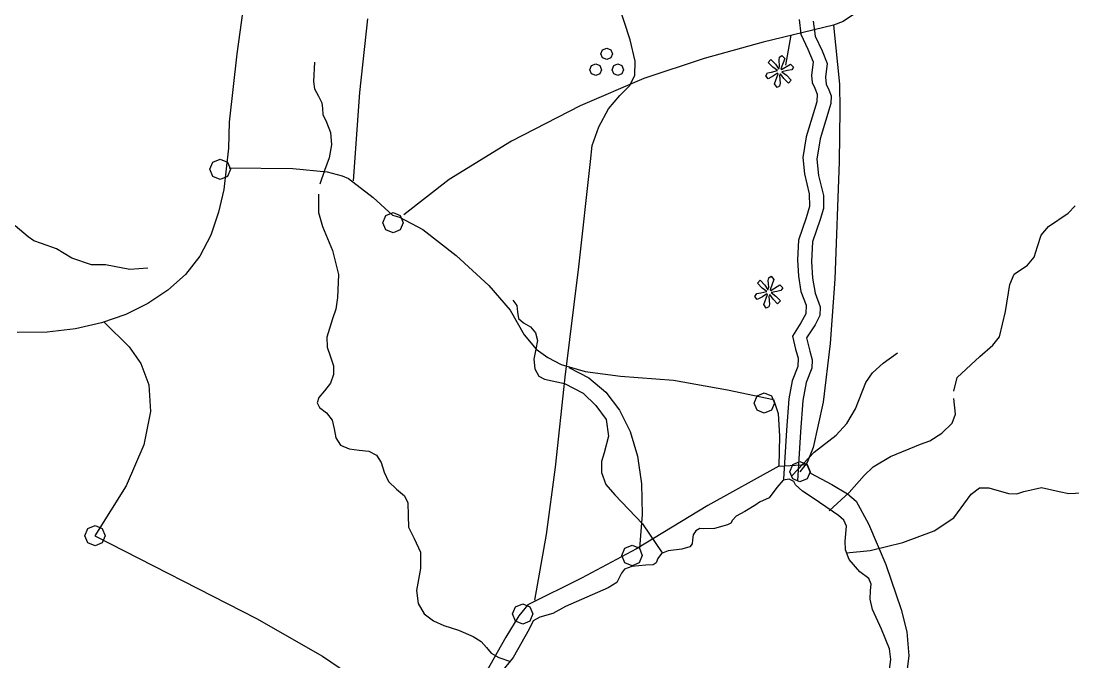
# Model space of a CAD drawing. Extents: x 59 to 518, y 17 to 555.
# Drawn here: x 312.3 to 373.7, y 376.2 to 413.7 of the extents above; entities that cross this region are included whole.
import ezdxf

# ---------------------------------------------------------------- set-up
doc = ezdxf.new("R2010")
doc.units = 0

msp = doc.modelspace()

# ---------------------------------------------------------------- linework, layer by layer
at = {"layer": '1'}
for p, q in [((325.30197, 414.914099), (324.861175, 411.809616)), ((347.862876, 412.62873), (347.14277, 414.826975)), ((332.509615, 413.857272), (332.043003, 409.550395)), ((357.74, 413.826), (357.841512, 412.953405)), ((360.920361, 414.114253), (360.309052, 413.708273)), ((359.749138, 413.486044), (355.628653, 412.498314)), ((358.561278, 413.721505), (358.664377, 412.848953)), ((360.309052, 413.708273), (359.749138, 413.486044)), ((359.75, 413.486), (360.102998, 410.028479)), ((348.154822, 411.380217), (347.862876, 412.62873)), ((357.258127, 412.899303), (356.933219, 411.154823)), ((357.841512, 412.953405), (358.251527, 412.08081)), ((358.664377, 412.848953), (359.07598, 411.976665)), ((346.153371, 411.81), (346.251531, 412.046581)), ((346.251531, 412.046581), (346.488862, 412.144785)), ((346.488862, 412.144785), (346.725858, 412.046848)), ((346.725858, 412.046848), (346.824, 411.81)), ((355.628653, 412.498314), (352.183953, 411.530397)), ((358.251527, 412.08081), (358.547066, 411.349415)), ((359.07598, 411.976665), (359.371078, 411.245226)), ((324.861175, 411.809616), (324.42038, 407.817989)), ((346.251531, 411.572801), (346.153371, 411.81)), ((346.488862, 411.474509), (346.251531, 411.572801)), ((346.725752, 411.572801), (346.488862, 411.474509)), ((346.824, 411.81), (346.725752, 411.572801)), ((348.130988, 410.545314), (348.154822, 411.380217)), ((352.183953, 411.530397), (348.658838, 410.361494)), ((355.921746, 411.313039), (356.08614, 411.480608)), ((356.08614, 411.480608), (356.351561, 411.199798)), ((356.562037, 411.455913), (356.591934, 411.622733)), ((356.596609, 411.076678), (356.562037, 411.455913)), ((356.591934, 411.622733), (356.728195, 411.712029)), ((356.894, 411.53), (356.665753, 410.928515)), ((356.728195, 411.712029), (356.894, 411.53)), ((358.547066, 411.349415), (358.45896, 410.54129)), ((329.401, 411.321), (329.342175, 410.192512)), ((345.510018, 410.884), (345.608355, 411.121198)), ((345.608355, 410.64711), (345.510018, 410.884)), ((345.608355, 411.121198), (345.845862, 411.219491)), ((345.845862, 411.219491), (346.082483, 411.120936)), ((346.082483, 411.120936), (346.181, 410.884)), ((346.181, 410.884), (346.082619, 410.64711)), ((346.799077, 410.884), (346.897325, 411.121198)), ((346.897325, 410.64711), (346.799077, 410.884)), ((346.897325, 411.121198), (347.134215, 411.219491)), ((347.134215, 411.219491), (347.370902, 411.120936)), ((347.370902, 411.120936), (347.469, 410.884)), ((347.469, 410.884), (347.370928, 410.64711)), ((355.887582, 410.699218), (356.124417, 410.737219)), ((356.195325, 411.023674), (355.921746, 411.313039)), ((356.124417, 410.737219), (356.468903, 410.830087)), ((356.468903, 410.830087), (356.195325, 411.023674)), ((356.351561, 411.199798), (356.54475, 410.918987)), ((356.54475, 410.918987), (356.596609, 411.076678)), ((356.665753, 410.928515), (356.703853, 410.884418)), ((356.703853, 410.884418), (357.236193, 411.21497)), ((357.065096, 410.83084), (356.721139, 410.75636)), ((356.721139, 410.75636), (356.995952, 410.553028)), ((357.301567, 410.871999), (357.065096, 410.83084)), ((357.236193, 411.21497), (357.409054, 411.027293)), ((357.409054, 411.027293), (357.301567, 410.871999)), ((359.371078, 411.245226), (359.279885, 410.436795)), ((329.342175, 410.192512), (329.400703, 409.754689)), ((348.658838, 410.361494), (344.941289, 408.772114)), ((345.845862, 410.548862), (345.608355, 410.64711)), ((346.082619, 410.64711), (345.845862, 410.548862)), ((347.134215, 410.548862), (346.897325, 410.64711)), ((347.370928, 410.64711), (347.134215, 410.548862)), ((347.819816, 409.940201), (348.130988, 410.545314)), ((355.77993, 410.529521), (355.887582, 410.699218)), ((355.917513, 410.352427), (355.77993, 410.529521)), ((356.232146, 410.514881), (355.917513, 410.352427)), ((356.472431, 410.677335), (356.232146, 410.514881)), ((356.299571, 410.052215), (356.517234, 410.643116)), ((356.517234, 410.643116), (356.472431, 410.677335)), ((356.651995, 410.643118), (356.596609, 410.534815)), ((356.596609, 410.534815), (356.628006, 410.086435)), ((356.847257, 410.369539), (356.651995, 410.643118)), ((357.104961, 410.095961), (356.847257, 410.369539)), ((356.995952, 410.553028), (357.270766, 410.268469)), ((357.270766, 410.268469), (357.104961, 410.095961)), ((358.45896, 410.54129), (358.491945, 410.141935)), ((358.491945, 410.141935), (358.650342, 409.809983)), ((359.279885, 410.436795), (359.314854, 410.037446)), ((329.400703, 409.754689), (329.635244, 409.32781)), ((332.043003, 409.550395), (331.6613, 404.3744)), ((347.24975, 409.38106), (347.819816, 409.940201)), ((356.444562, 409.850074), (356.299571, 410.052215)), ((356.586952, 409.916396), (356.444562, 409.850074)), ((356.628006, 410.086435), (356.586952, 409.916396)), ((358.650342, 409.809983), (358.789953, 409.458717)), ((359.314854, 410.037446), (359.473912, 409.705532)), ((359.473912, 409.705532), (359.612862, 409.35437)), ((360.102998, 410.028479), (360.105952, 408.55665)), ((329.635244, 409.32781), (329.840516, 408.941403)), ((329.840516, 408.941403), (329.869841, 408.609864)), ((346.585422, 408.588364), (347.24975, 409.38106)), ((358.766582, 409.00142), (358.151339, 406.94861)), ((358.789953, 409.458717), (358.766582, 409.00142)), ((359.587507, 408.897275), (358.972264, 406.844465)), ((359.612862, 409.35437), (359.587507, 408.897275)), ((329.869841, 408.609864), (329.899165, 408.256298)), ((329.899165, 408.256298), (330.104437, 407.80381)), ((344.941289, 408.772114), (340.930678, 406.700199)), ((346.024513, 407.542957), (346.585422, 408.588364)), ((360.105952, 408.55665), (360.074527, 405.497589)), ((324.42038, 407.817989), (324.383372, 406.287714)), ((330.104437, 407.80381), (330.350058, 407.199366)), ((330.350058, 407.199366), (330.397771, 406.485086)), ((345.647422, 406.45158), (346.024513, 407.542957)), ((330.397771, 406.485086), (330.269536, 405.726819)), ((340.930678, 406.700199), (337.276122, 404.467416)), ((345.53455, 405.52097), (345.647422, 406.45158)), ((358.151339, 406.94861), (357.943906, 405.755384)), ((358.972264, 406.844465), (358.767521, 405.651371)), ((324.383372, 406.287714), (324.108437, 403.880513)), ((323.299555, 405.055), (323.4744, 405.477142)), ((323.4744, 405.477142), (323.896101, 405.651899)), ((323.896101, 405.651899), (324.318263, 405.477237)), ((324.318263, 405.477237), (324.493, 405.055)), ((330.269536, 405.726819), (329.987315, 404.99041)), ((344.868291, 399.347597), (345.53455, 405.52097)), ((357.943906, 405.755384), (358.047623, 404.79314)), ((358.767521, 405.651371), (358.8689, 404.688995)), ((360.074527, 405.497589), (359.828625, 398.633562)), ((323.4744, 404.633343), (323.299555, 405.055)), ((323.896101, 404.458807), (323.4744, 404.633343)), ((324.318111, 404.633343), (323.896101, 404.458807)), ((324.493, 405.055), (324.318111, 404.633343)), ((324.42095, 405.13933), (328.138485, 405.100635)), ((328.138485, 405.100635), (330.143211, 404.908085)), ((329.987315, 404.99041), (329.722027, 404.180081)), ((330.143211, 404.908085), (331.03173, 404.67717)), ((331.03173, 404.67717), (331.40064, 404.523381)), ((358.047623, 404.79314), (358.328874, 403.625582)), ((358.8689, 404.688995), (359.152489, 403.521437)), ((331.40064, 404.523381), (332.83737, 403.407149)), ((337.276122, 404.467416), (334.626738, 402.395434)), ((324.108437, 403.880513), (323.804916, 402.540188)), ((329.637, 403.597), (329.65142, 402.534171)), ((332.83737, 403.407149), (333.96639, 402.367911)), ((358.328874, 403.625582), (358.335853, 402.873412)), ((359.152489, 403.521437), (359.158767, 402.769267)), ((358.335853, 402.873412), (358.151339, 402.22704)), ((359.158767, 402.769267), (358.972264, 402.122895)), ((373.457684, 402.496565), (373.859916, 402.911972)), ((323.804916, 402.540188), (323.349715, 401.211178)), ((329.65142, 402.534171), (329.867716, 401.70788)), ((333.406203, 401.934), (333.581048, 402.356142)), ((333.581048, 402.356142), (334.002749, 402.530899)), ((333.96639, 402.367911), (334.377022, 402.2649)), ((334.002749, 402.530899), (334.425219, 402.356237)), ((334.377022, 402.2649), (335.733918, 401.530572)), ((334.425219, 402.356237), (334.6, 401.934)), ((358.151339, 402.22704), (357.700666, 400.918326)), ((358.972264, 402.122895), (358.523664, 400.814181)), ((372.31548, 401.714105), (373.457684, 402.496565)), ((312.67932, 401.11514), (311.922391, 401.756753)), ((329.867716, 401.70788), (330.468628, 400.301181)), ((333.581048, 401.512167), (333.406203, 401.934)), ((334.002749, 401.337454), (333.581048, 401.512167)), ((334.425199, 401.512167), (334.002749, 401.337454)), ((334.6, 401.934), (334.425199, 401.512167)), ((335.733918, 401.530572), (337.687348, 400.007126)), ((371.87875, 401.202374), (372.31548, 401.714105)), ((313.008133, 400.872931), (312.67932, 401.11514)), ((313.461996, 400.717339), (313.008133, 400.872931)), ((323.349715, 401.211178), (322.7121, 399.970332)), ((357.700666, 400.918326), (357.636285, 399.7636)), ((371.662713, 400.546279), (371.87875, 401.202374)), ((314.32114, 400.396533), (313.461996, 400.717339)), ((315.232402, 399.857887), (314.32114, 400.396533)), ((330.468628, 400.301181), (330.80575, 398.89448)), ((358.523664, 400.814181), (358.46109, 399.659455)), ((371.465528, 399.909564), (371.662713, 400.546279)), ((316.37465, 399.472963), (315.232402, 399.857887)), ((322.7121, 399.970332), (321.86134, 398.894499)), ((337.687348, 400.007126), (339.602215, 398.2527)), ((357.636285, 399.7636), (357.700667, 398.801357)), ((358.46109, 399.659455), (358.524105, 398.697212)), ((371.08535, 399.455975), (371.465528, 399.909564)), ((317.195471, 399.460131), (316.37465, 399.472963)), ((317.70885, 399.370305), (317.195471, 399.460131)), ((318.606798, 399.20353), (317.70885, 399.370305)), ((319.659, 399.268), (318.606798, 399.20353)), ((344.06418, 392.89857), (344.868291, 399.347597)), ((370.302451, 398.929852), (371.08535, 399.455975)), ((321.86134, 398.894499), (320.828518, 397.988638)), ((330.80575, 398.89448), (330.761785, 397.56085)), ((355.293863, 398.40004), (355.457904, 398.567962)), ((355.457904, 398.567962), (355.723192, 398.287152)), ((355.932742, 398.542915), (355.963743, 398.710043)), ((355.967667, 398.16368), (355.932742, 398.542915)), ((355.963743, 398.710043), (356.101369, 398.799384)), ((356.264, 398.617), (356.038928, 398.015868)), ((356.101369, 398.799384), (356.264, 398.617)), ((357.700667, 398.801357), (357.84019, 397.91611)), ((358.524105, 398.697212), (358.664642, 397.811965)), ((359.828625, 398.633562), (359.55417, 394.858979)), ((370.05877, 398.326735), (370.302451, 398.929852)), ((320.828518, 397.988638), (319.667163, 397.211257)), ((339.602215, 398.2527), (340.843422, 396.82543)), ((355.259479, 397.786671), (355.495828, 397.824573)), ((355.566736, 398.110851), (355.293863, 398.40004)), ((355.495828, 397.824573), (355.839609, 397.917441)), ((355.839609, 397.917441), (355.566736, 398.110851)), ((355.723192, 398.287152), (355.915456, 398.006341)), ((355.915456, 398.006341), (355.967667, 398.16368)), ((356.038928, 398.015868), (356.074911, 397.971771)), ((356.074911, 397.971771), (356.606193, 398.30197)), ((356.435449, 397.917928), (356.091844, 397.843712)), ((356.091844, 397.843712), (356.366305, 397.640071)), ((356.671678, 397.959153), (356.435449, 397.917928)), ((356.606193, 398.30197), (356.779054, 398.114645)), ((356.779054, 398.114645), (356.671678, 397.959153)), ((357.84019, 397.91611), (358.150016, 397.107722)), ((358.664642, 397.811965), (358.971955, 397.003709)), ((369.788719, 396.748543), (370.05877, 398.326735)), ((319.667163, 397.211257), (318.379808, 396.569921)), ((330.761785, 397.56085), (330.657369, 396.866701)), ((341.01, 397.404), (341.236014, 397.094372)), ((355.152047, 397.616875), (355.259479, 397.786671)), ((355.289277, 397.439428), (355.152047, 397.616875)), ((355.603425, 397.601882), (355.289277, 397.439428)), ((355.844548, 397.764336), (355.603425, 397.601882)), ((355.670982, 397.139216), (355.88794, 397.730117)), ((355.88794, 397.730117), (355.844548, 397.764336)), ((356.025522, 397.730118), (355.967667, 397.622168)), ((355.967667, 397.622168), (355.999417, 397.173788)), ((356.218492, 397.456539), (356.025522, 397.730118)), ((356.478135, 397.182961), (356.218492, 397.456539)), ((356.366305, 397.640071), (356.640765, 397.355469)), ((356.640765, 397.355469), (356.478135, 397.182961)), ((318.379808, 396.569921), (316.968988, 396.072195)), ((330.657369, 396.866701), (330.454031, 396.31533)), ((340.843422, 396.82543), (341.669495, 395.375589)), ((341.236014, 397.094372), (341.279301, 396.698093)), ((341.279301, 396.698093), (341.341836, 396.321128)), ((355.816679, 396.937075), (355.670982, 397.139216)), ((355.958186, 397.003573), (355.816679, 396.937075)), ((355.999417, 397.173788), (355.958186, 397.003573)), ((358.130404, 396.602557), (357.84019, 396.06862)), ((358.150016, 397.107722), (358.130404, 396.602557)), ((358.971955, 397.003709), (358.952921, 396.498461)), ((369.443527, 395.247345), (369.788719, 396.748543)), ((316.968988, 396.072195), (315.437236, 395.725646)), ((317.12394, 396.120617), (318.571592, 394.676304)), ((330.454031, 396.31533), (330.131681, 395.245226)), ((341.341836, 396.321128), (341.625596, 396.06944)), ((341.625596, 396.06944), (342.041244, 395.843277)), ((357.84019, 396.06862), (357.340305, 395.298817)), ((358.664642, 395.964475), (358.165066, 395.194539)), ((358.952921, 396.498461), (358.664642, 395.964475)), ((313.787088, 395.537838), (312.021078, 395.516337)), ((315.437236, 395.725646), (313.787088, 395.537838)), ((341.669495, 395.375589), (342.370419, 394.541596)), ((342.041244, 395.843277), (342.331678, 395.492032)), ((342.331678, 395.492032), (342.448811, 395.044611)), ((330.131681, 395.245226), (330.157367, 394.649798)), ((342.448811, 395.044611), (342.344556, 394.52992)), ((357.340305, 395.298817), (357.532568, 394.52875)), ((358.165066, 395.194539), (358.357373, 394.424605)), ((359.55417, 394.858979), (359.140804, 391.434305)), ((368.287915, 394.105584), (369.058006, 394.777568)), ((369.058006, 394.777568), (369.443527, 395.247345)), ((318.571592, 394.676304), (319.253627, 393.691523)), ((330.157367, 394.649798), (330.336909, 394.08754)), ((342.344556, 394.52992), (342.222644, 393.954221)), ((342.370419, 394.541596), (343.052028, 394.054008)), ((357.532568, 394.52875), (357.673745, 394.009397)), ((358.357373, 394.424605), (358.498401, 393.905103)), ((362.642069, 393.721633), (363.488912, 394.324618)), ((319.253627, 393.691523), (319.718878, 392.447763)), ((330.336909, 394.08754), (330.512636, 393.561848)), ((330.512636, 393.561848), (330.51268, 393.047201)), ((342.222644, 393.954221), (342.293183, 393.38798)), ((343.052028, 394.054008), (343.820152, 393.64338)), ((343.820152, 393.64338), (345.236249, 393.239015)), ((357.661332, 393.528276), (357.328663, 392.68126)), ((357.673745, 394.009397), (357.661332, 393.528276)), ((358.498401, 393.905103), (358.486004, 393.423999)), ((362.01611, 393.155425), (362.642069, 393.721633)), ((366.979377, 392.886565), (368.287915, 394.105584)), ((330.51268, 393.047201), (330.336909, 392.554514)), ((342.293183, 393.38798), (342.517643, 392.956411)), ((342.517643, 392.956411), (342.857494, 392.78473)), ((343.497178, 387.636612), (344.06418, 392.89857)), ((344.265019, 393.472623), (345.443486, 392.858413)), ((345.236249, 393.239015), (347.297166, 392.950306)), ((347.297166, 392.950306), (350.389212, 392.719457)), ((358.486004, 393.423999), (358.153468, 392.577115)), ((361.639652, 392.579428), (362.01611, 393.155425)), ((366.779, 392.078), (366.979377, 392.886565)), ((319.718878, 392.447763), (319.825653, 390.882104)), ((330.336909, 392.554514), (329.98519, 392.0947)), ((342.857494, 392.78473), (344.025053, 392.528261)), ((344.025053, 392.528261), (345.115624, 391.963818)), ((345.443486, 392.858413), (346.437043, 392.022854)), ((350.389212, 392.719457), (353.545068, 392.155012)), ((357.328663, 392.68126), (357.133103, 391.638754)), ((358.153468, 392.577115), (357.95631, 391.534603)), ((361.038123, 391.040038), (361.639652, 392.579428)), ((329.657218, 391.711761), (329.560094, 391.405815)), ((329.98519, 392.0947), (329.657218, 391.711761)), ((345.115624, 391.963818), (345.859633, 391.23238)), ((346.437043, 392.022854), (347.243706, 390.97558)), ((353.545068, 392.155012), (356.238962, 391.590567)), ((355.103614, 391.383), (355.278327, 391.80501)), ((355.278327, 391.80501), (355.70016, 391.979899)), ((355.70016, 391.979899), (356.12177, 391.804862)), ((356.12177, 391.804862), (356.296, 391.383)), ((366.87592, 390.73149), (366.775731, 391.649063)), ((329.560094, 391.405815), (329.704799, 391.121962)), ((329.704799, 391.121962), (330.102312, 390.8053)), ((345.859633, 391.23238), (346.450184, 390.423948)), ((355.278327, 390.96099), (355.103614, 391.383)), ((356.296, 391.383), (356.121772, 390.96099)), ((356.238962, 391.590567), (356.504316, 390.764544)), ((357.133103, 391.638754), (356.995289, 389.807228)), ((357.95631, 391.534603), (357.818154, 389.70304)), ((359.140804, 391.434305), (358.560098, 388.793256)), ((360.529345, 390.183645), (361.038123, 391.040038)), ((319.825653, 390.882104), (319.432259, 388.931624)), ((330.102312, 390.8053), (330.444891, 390.380205)), ((346.450184, 390.423948), (346.591339, 389.449005)), ((347.243706, 390.97558), (347.86149, 389.726223)), ((355.70016, 390.786101), (355.278327, 390.96099)), ((356.121772, 390.96099), (355.70016, 390.786101)), ((356.504316, 390.764544), (356.585918, 389.447753)), ((366.671305, 390.19895), (366.87592, 390.73149)), ((330.444891, 390.380205), (330.556689, 389.867268)), ((330.556689, 389.867268), (330.646526, 389.354329)), ((356.995289, 389.807228), (356.817489, 386.93346)), ((359.894462, 389.500388), (360.529345, 390.183645)), ((366.081423, 389.627914), (366.671305, 390.19895)), ((330.646526, 389.354329), (330.923224, 388.92923)), ((346.591339, 389.449005), (346.347526, 388.473798)), ((347.86149, 389.726223), (348.288411, 388.284416)), ((356.585918, 389.447753), (356.546584, 387.689907)), ((357.818154, 389.70304), (357.638414, 386.828965)), ((358.612421, 388.512351), (359.894462, 389.500388)), ((365.375587, 389.172368), (366.081423, 389.627914)), ((319.432259, 388.931624), (318.397003, 386.533402)), ((330.923224, 388.92923), (331.434183, 388.705861)), ((331.434183, 388.705861), (332.022169, 388.636381)), ((332.022169, 388.636381), (332.58826, 388.566834)), ((358.560098, 388.793256), (358.198108, 387.902128)), ((363.066101, 388.255171), (364.82311, 388.9863)), ((364.82311, 388.9863), (365.375587, 389.172368)), ((332.58826, 388.566834), (333.033534, 388.343267)), ((333.033534, 388.343267), (333.299203, 387.900019)), ((346.347526, 388.473798), (346.183909, 387.973394)), ((346.183909, 387.973394), (346.193495, 387.319069)), ((348.288411, 388.284416), (348.522484, 386.659792)), ((357.330122, 387.139608), (358.612421, 388.512351)), ((357.360239, 387.792274), (357.783571, 387.966899)), ((357.783571, 387.966899), (358.203946, 387.792237)), ((362.066914, 387.644173), (363.066101, 388.255171)), ((333.299203, 387.900019), (333.487779, 387.346803)), ((333.487779, 387.346803), (333.742302, 386.793522)), ((342.961165, 383.704471), (343.497178, 387.636612)), ((356.546584, 387.689907), (352.390561, 385.393328)), ((356.546595, 387.689902), (358.191595, 387.792207)), ((357.185614, 387.37), (357.360239, 387.792274)), ((357.360239, 386.948476), (357.185614, 387.37)), ((358.198108, 387.902128), (357.783622, 387.36955)), ((358.191595, 387.792207), (358.3955, 387.279622)), ((358.203946, 387.792237), (358.378, 387.37)), ((358.378, 387.37), (358.203949, 386.948476)), ((361.53981, 387.13881), (362.066914, 387.644173)), ((333.742302, 386.793522), (334.205814, 386.350077)), ((346.193495, 387.319069), (346.433995, 386.626248)), ((356.80663, 386.863763), (356.437241, 386.443209)), ((356.80663, 386.863763), (356.437241, 386.443209)), ((357.161137, 386.932158), (356.80663, 386.863763)), ((357.161137, 386.932158), (356.80663, 386.863763)), ((357.427539, 386.795236), (357.161137, 386.932158)), ((357.427539, 386.795236), (357.161137, 386.932158)), ((357.783571, 386.773807), (357.360239, 386.948476)), ((357.532611, 386.599842), (357.427539, 386.795236)), ((357.532611, 386.599842), (357.427539, 386.795236)), ((358.203949, 386.948476), (357.783571, 386.773807)), ((358.3955, 387.279622), (359.653062, 386.612343)), ((360.666335, 386.150902), (361.53981, 387.13881)), ((318.397003, 386.533402), (316.578194, 383.624517)), ((334.205814, 386.350077), (334.664865, 385.965698)), ((346.433995, 386.626248), (346.963122, 386.010358)), ((348.522484, 386.659792), (348.561725, 384.861983)), ((356.437241, 386.443209), (355.987495, 385.836741)), ((356.437241, 386.443209), (355.987495, 385.836741)), ((357.924106, 386.238114), (357.532611, 386.599842)), ((357.924106, 386.238114), (357.532611, 386.599842)), ((358.548961, 385.817383), (357.924106, 386.238114)), ((358.548961, 385.817383), (357.924106, 386.238114)), ((359.487, 385.086), (360.666335, 386.150902)), ((359.653062, 386.612343), (360.560647, 386.066972)), ((367.79972, 386.048903), (368.274178, 386.422605)), ((368.274178, 386.422605), (368.824672, 386.420998)), ((368.824672, 386.420998), (369.967892, 386.087491)), ((370.456769, 386.074576), (370.877482, 386.215682)), ((370.877482, 386.215682), (371.905387, 386.446663)), ((371.905387, 386.446663), (372.930642, 386.215682)), ((372.930642, 386.215682), (373.494347, 386.098593)), ((373.494347, 386.098593), (374.278781, 386.1259)), ((334.664865, 385.965698), (334.87071, 385.547288)), ((334.87071, 385.547288), (334.879971, 384.797157)), ((346.963122, 386.010358), (348.579942, 384.316983)), ((355.420541, 385.582433), (355.195911, 385.426109)), ((355.420541, 385.582433), (355.195911, 385.426109)), ((355.987495, 385.836741), (355.420541, 385.582433)), ((355.987495, 385.836741), (355.420541, 385.582433)), ((360.038381, 384.800323), (358.548961, 385.817383)), ((360.038381, 384.800323), (358.548961, 385.817383)), ((360.560647, 386.066972), (361.06355, 385.637092)), ((361.06355, 385.637092), (361.783214, 384.328287)), ((366.771862, 384.676158), (367.79972, 386.048903)), ((369.967892, 386.087491), (370.456769, 386.074576)), ((352.390561, 385.393328), (348.233744, 382.866037)), ((354.560118, 385.03457), (354.060189, 384.758472)), ((354.560118, 385.03457), (354.060189, 384.758472)), ((355.195911, 385.426109), (354.560118, 385.03457)), ((355.195911, 385.426109), (354.560118, 385.03457)), ((334.879971, 384.797157), (334.91322, 384.122029)), ((348.561725, 384.861983), (348.404149, 382.900623)), ((348.579942, 384.316983), (349.734542, 382.623348)), ((353.735016, 384.352592), (353.543058, 384.252111)), ((353.735016, 384.352592), (353.543058, 384.252111)), ((353.846274, 384.526262), (353.735016, 384.352592)), ((353.846274, 384.526262), (353.735016, 384.352592)), ((354.060189, 384.758472), (353.846274, 384.526262)), ((354.060189, 384.758472), (353.846274, 384.526262)), ((360.351664, 384.524078), (360.038381, 384.800323)), ((360.351664, 384.524078), (360.038381, 384.800323)), ((360.496771, 384.174447), (360.351664, 384.524078)), ((360.496771, 384.174447), (360.351664, 384.524078)), ((361.783214, 384.328287), (362.80874, 381.942102)), ((365.621361, 383.907931), (366.771862, 384.676158)), ((315.983908, 383.625), (316.158577, 384.046657)), ((316.158577, 384.046657), (316.580101, 384.221193)), ((316.580101, 384.221193), (317.002263, 384.046399)), ((317.002263, 384.046399), (317.177, 383.625)), ((334.91322, 384.122029), (335.22534, 383.467537)), ((342.28724, 379.84687), (342.961165, 383.704471)), ((351.540496, 383.676556), (351.508592, 383.391688)), ((351.540496, 383.676556), (351.508592, 383.391688)), ((351.704295, 383.910094), (351.540496, 383.676556)), ((351.704295, 383.910094), (351.540496, 383.676556)), ((351.926699, 384.040974), (351.704295, 383.910094)), ((351.926699, 384.040974), (351.704295, 383.910094)), ((352.134418, 384.017867), (351.926699, 384.040974)), ((352.134418, 384.017867), (351.926699, 384.040974)), ((352.77987, 384.047015), (352.134418, 384.017867)), ((352.77987, 384.047015), (352.134418, 384.017867)), ((353.543058, 384.252111), (352.77987, 384.047015)), ((353.543058, 384.252111), (352.77987, 384.047015)), ((360.428905, 383.313363), (360.496771, 384.174447)), ((360.428905, 383.313363), (360.496771, 384.174447)), ((363.796669, 383.226421), (365.621361, 383.907931)), ((316.158577, 383.202726), (315.983908, 383.625)), ((316.580101, 383.028101), (316.158577, 383.202726)), ((316.578194, 383.624517), (326.011102, 378.784814)), ((317.002243, 383.202726), (316.580101, 383.028101)), ((317.177, 383.625), (317.002243, 383.202726)), ((335.22534, 383.467537), (335.601356, 382.669732)), ((347.551621, 382.887833), (347.973454, 383.062546)), ((347.973454, 383.062546), (348.395307, 382.887818)), ((351.487751, 383.141034), (351.342391, 382.971045)), ((351.487751, 383.141034), (351.342391, 382.971045)), ((351.508592, 383.391688), (351.487751, 383.141034)), ((351.508592, 383.391688), (351.487751, 383.141034)), ((360.442795, 382.789995), (360.428905, 383.313363)), ((360.442795, 382.789995), (360.428905, 383.313363)), ((361.894919, 382.756577), (363.796669, 383.226421)), ((335.601356, 382.669732), (335.598225, 381.712117)), ((348.233744, 382.866037), (345.013463, 381.146646)), ((347.376908, 382.466), (347.551621, 382.887833)), ((347.551621, 382.04399), (347.376908, 382.466)), ((348.57, 382.466), (348.395287, 382.04399)), ((348.395307, 382.887818), (348.57, 382.466)), ((349.683067, 382.579953), (349.474126, 382.296315)), ((349.683067, 382.579953), (349.474126, 382.296315)), ((350.09021, 382.74615), (349.683067, 382.579953)), ((350.09021, 382.74615), (349.683067, 382.579953)), ((350.882766, 382.843825), (350.09021, 382.74615)), ((350.882766, 382.843825), (350.09021, 382.74615)), ((351.342391, 382.971045), (350.882766, 382.843825)), ((351.342391, 382.971045), (350.882766, 382.843825)), ((360.654329, 382.23739), (360.442795, 382.789995)), ((360.654329, 382.23739), (360.442795, 382.789995)), ((360.513242, 382.623348), (361.894919, 382.756577)), ((347.948587, 381.8172), (347.537785, 381.674011)), ((347.948587, 381.8172), (347.537785, 381.674011)), ((347.973454, 381.869101), (347.551621, 382.04399)), ((348.76963, 381.905438), (347.948587, 381.8172)), ((348.76963, 381.905438), (347.948587, 381.8172)), ((348.395287, 382.04399), (347.973454, 381.869101)), ((349.209852, 381.924664), (348.76963, 381.905438)), ((349.209852, 381.924664), (348.76963, 381.905438)), ((349.375013, 382.037002), (349.209852, 381.924664)), ((349.375013, 382.037002), (349.209852, 381.924664)), ((349.474126, 382.296315), (349.375013, 382.037002)), ((349.474126, 382.296315), (349.375013, 382.037002)), ((361.289328, 381.513843), (360.654329, 382.23739)), ((361.289328, 381.513843), (360.654329, 382.23739)), ((362.80874, 381.942102), (363.706556, 379.311664)), ((335.598225, 381.712117), (335.375182, 380.412574)), ((347.3617, 381.435539), (347.087637, 380.887985)), ((347.3617, 381.435539), (347.087637, 380.887985)), ((347.537785, 381.674011), (347.3617, 381.435539)), ((347.537785, 381.674011), (347.3617, 381.435539)), ((361.806853, 381.11287), (361.289328, 381.513843)), ((361.806853, 381.11287), (361.289328, 381.513843)), ((345.013463, 381.146646), (341.869644, 379.580977)), ((347.087637, 380.887985), (346.578888, 380.575116)), ((347.087637, 380.887985), (346.578888, 380.575116)), ((361.937623, 380.798728), (361.806853, 381.11287)), ((361.937623, 380.798728), (361.806853, 381.11287)), ((361.914802, 380.418473), (361.937623, 380.798728)), ((361.914802, 380.418473), (361.937623, 380.798728)), ((335.375182, 380.412574), (335.459617, 379.666826)), ((346.578888, 380.575116), (344.075228, 379.479386)), ((346.578888, 380.575116), (344.075228, 379.479386)), ((361.892186, 379.92086), (361.914802, 380.418473)), ((361.892186, 379.92086), (361.914802, 380.418473)), ((335.459617, 379.666826), (335.81095, 379.053237)), ((340.984203, 379.047), (341.159136, 379.468965)), ((341.159136, 379.468965), (341.581454, 379.643546)), ((341.869644, 379.580977), (341.355004, 378.941227)), ((341.581454, 379.643546), (342.003307, 379.469193)), ((342.003307, 379.469193), (342.178, 379.047)), ((344.075228, 379.479386), (343.332147, 379.078367)), ((344.075228, 379.479386), (343.332147, 379.078367)), ((362.023061, 379.313313), (361.892186, 379.92086)), ((362.023061, 379.313313), (361.892186, 379.92086)), ((326.011102, 378.784814), (329.877441, 376.574791)), ((335.81095, 379.053237), (336.37364, 378.638228)), ((341.355004, 378.941227), (340.599693, 377.69512)), ((341.159136, 378.625034), (340.984203, 379.047)), ((342.178, 379.047), (342.003287, 378.625035)), ((342.588268, 378.85356), (342.187249, 378.6482)), ((342.588268, 378.85356), (342.187249, 378.6482)), ((343.332147, 379.078367), (342.588268, 378.85356)), ((343.332147, 379.078367), (342.588268, 378.85356)), ((362.540628, 378.149413), (362.023061, 379.313313)), ((362.540628, 378.149413), (362.023061, 379.313313)), ((363.706556, 379.311664), (364.02099, 378.00119)), ((336.37364, 378.638228), (336.961267, 378.365234)), ((336.961267, 378.365234), (337.83166, 378.0958)), ((341.962442, 378.149417), (341.023702, 376.506177)), ((341.962442, 378.149417), (341.023702, 376.506177)), ((341.581454, 378.450454), (341.159136, 378.625034)), ((342.003287, 378.625035), (341.581454, 378.450454)), ((342.187249, 378.6482), (341.962442, 378.149417)), ((342.187249, 378.6482), (341.962442, 378.149417)), ((363.01013, 377.004959), (362.540628, 378.149413)), ((363.01013, 377.004959), (362.540628, 378.149413)), ((337.83166, 378.0958), (338.682513, 377.730632)), ((338.682513, 377.730632), (339.155383, 377.430689)), ((340.599693, 377.69512), (339.406204, 375.578017)), ((364.02099, 378.00119), (364.14294, 376.604232)), ((339.155383, 377.430689), (339.45373, 377.0858)), ((339.45373, 377.0858), (339.741403, 376.758594)), ((363.091142, 376.377815), (363.01013, 377.004959)), ((363.091142, 376.377815), (363.01013, 377.004959)), ((329.877441, 376.574791), (331.342491, 375.587364)), ((339.741403, 376.758594), (340.178466, 376.50385)), ((341.023702, 376.506177), (340.006292, 375.254167)), ((341.023702, 376.506177), (340.006292, 375.254167)), ((340.178466, 376.50385), (340.86272, 376.26136)), ((363.010527, 375.802033), (363.091142, 376.377815)), ((363.010527, 375.802033), (363.091142, 376.377815)), ((364.14294, 376.604232), (363.936092, 374.922119))]:
    msp.add_line(p, q, dxfattribs=at)

doc.saveas('drawing.dxf')
